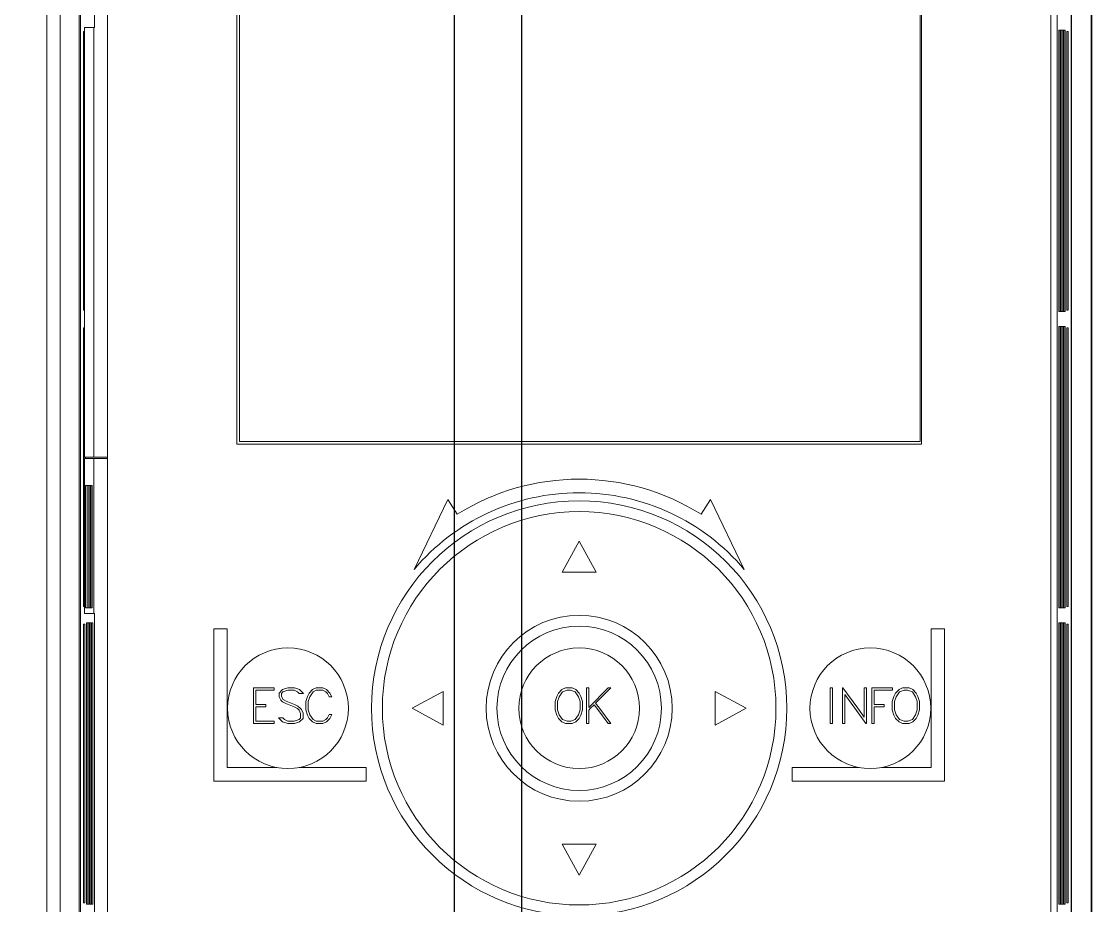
# Model space of a CAD drawing. Header units: millimetres. Extents: x 37984 to 70752, y 14140 to 37584.
# Drawn here: x 39809.8 to 39889.2, y 15420.2 to 15485.9 of the extents above; entities that cross this region are included whole.
import ezdxf

# ---------------------------------------------------------------- set-up
doc = ezdxf.new("R2010")
doc.units = ezdxf.units.MM
doc.set_wipeout_variables(frame=1)
doc.layers.add('! NO PLOT !', color=7, linetype='Continuous', true_color=0xff75dd, plot=False)
doc.layers.add('000-PI-Oprema', color=30, linetype='Continuous', lineweight=5)
doc.layers.add('000-PI-ORMAR', color=2, linetype='Continuous')

# ---------------------------------------------------------------- blocks, each defined once
blk = doc.blocks.new('6SL3220-3YE2X-0XXX')
at = {"layer": '000-PI-Oprema', "ltscale": 0.25}
for p, q in [((140, 128), (140, 423.001046)), ((65, 127.99942), (65, 413.443167)), ((66.5, 274.899994), (66.5, 413.4)), ((66.400002, 274.899994), (66.400002, 410.9)), ((67.547623, 388.799999), (67.547623, 409.05739)), ((68.5, 305.800003), (68.5, 409.055)), ((138.5, 306.254997), (138.5, 409.055)), ((138.952375, 305.800003), (138.952375, 409.05739)), ((64, 177.300003), (64, 408)), ((78.099998, 357.855003), (78.099998, 396.655001)), ((78.299999, 358.055), (78.299999, 396.555)), ((128.8, 358.055), (128.8, 396.555)), ((128.9, 357.855003), (128.9, 396.655001)), ((66.720337, 388.5), (66.799194, 388.5)), ((66.720337, 367.799999), (66.720337, 388.5)), ((66.799194, 388.799999), (67.547623, 388.799999)), ((66.799194, 356.900002), (66.799194, 388.799999)), ((67.5, 356.900002), (67.5, 388.799999)), ((139.084746, 388.599998), (139.183051, 388.599998)), ((139.084746, 367.700001), (139.084746, 388.599998)), ((139.183051, 367.700001), (139.183051, 388.599998)), ((139.20339, 388.599998), (139.301695, 388.599998)), ((139.20339, 367.700001), (139.20339, 388.599998)), ((139.301695, 367.700001), (139.301695, 388.599998)), ((139.322034, 388.599998), (139.420339, 388.599998)), ((139.322034, 367.700001), (139.322034, 388.599998)), ((139.420339, 367.700001), (139.420339, 388.599998)), ((139.440678, 388.599998), (139.538983, 388.599998)), ((139.440678, 367.700001), (139.440678, 388.599998)), ((139.538983, 367.700001), (139.538983, 388.599998)), ((139.681356, 388.5), (139.779661, 388.5)), ((139.681356, 367.799999), (139.681356, 388.5)), ((139.779661, 367.799999), (139.779661, 388.5)), ((66.720337, 367.799999), (66.799194, 367.799999)), ((139.084746, 367.700001), (139.183051, 367.700001)), ((139.20339, 367.700001), (139.301695, 367.700001)), ((139.322034, 367.700001), (139.420339, 367.700001)), ((139.440678, 367.700001), (139.538983, 367.700001)), ((139.681356, 367.799999), (139.779661, 367.799999)), ((66.720337, 366.5), (66.799194, 366.5)), ((66.720337, 345.800003), (66.720337, 366.5)), ((139.084746, 366.599998), (139.183051, 366.599998)), ((139.084746, 345.699997), (139.084746, 366.599998)), ((139.183051, 345.699997), (139.183051, 366.599998)), ((139.20339, 366.599998), (139.301695, 366.599998)), ((139.20339, 345.699997), (139.20339, 366.599998)), ((139.301695, 345.699997), (139.301695, 366.599998)), ((139.322034, 366.599998), (139.420339, 366.599998)), ((139.322034, 345.699997), (139.322034, 366.599998)), ((139.420339, 345.699997), (139.420339, 366.599998)), ((139.440678, 366.599998), (139.538983, 366.599998)), ((139.440678, 345.699997), (139.440678, 366.599998)), ((139.538983, 345.699997), (139.538983, 366.599998)), ((139.681356, 366.5), (139.779661, 366.5)), ((139.681356, 345.800003), (139.681356, 366.5)), ((139.779661, 345.800003), (139.779661, 366.5)), ((78.299999, 358.055), (128.8, 358.055)), ((78.099998, 357.855003), (128.9, 357.855003)), ((66.799194, 356.900002), (68.5, 356.900002)), ((66.799194, 356.800003), (68.5, 356.800003)), ((66.799194, 345.300003), (66.799194, 356.800003)), ((66.818642, 356.800003), (66.818642, 356.900002)), ((66.876274, 356.800003), (66.876274, 356.900002)), ((67.5, 345.300003), (67.5, 356.800003)), ((66.888885, 354.800003), (66.993134, 354.800003)), ((66.888885, 345.699997), (66.888885, 354.800003)), ((66.993134, 345.699997), (66.993134, 354.800003)), ((67.014709, 354.800003), (67.118958, 354.800003)), ((67.014709, 345.699997), (67.014709, 354.800003)), ((67.118958, 345.699997), (67.118958, 354.800003)), ((67.140526, 354.800003), (67.244774, 354.800003)), ((67.140526, 345.699997), (67.140526, 354.800003)), ((67.244774, 345.699997), (67.244774, 354.800003)), ((67.266342, 354.800003), (67.37059, 354.800003)), ((67.266342, 345.699997), (67.266342, 354.800003)), ((67.37059, 345.699997), (67.37059, 354.800003)), ((91.25, 348.555), (93.75, 353.754997)), ((94.450001, 352.654999), (93.75, 353.754997)), ((112.549999, 352.654999), (113.25, 353.754997)), ((115.75, 348.555), (113.25, 353.754997)), ((102.25, 348.355003), (103.5, 350.654999)), ((104.75, 348.355003), (103.5, 350.654999)), ((102.25, 348.355003), (104.75, 348.355003)), ((66.720337, 345.800003), (66.799194, 345.800003)), ((66.888885, 345.699997), (66.993134, 345.699997)), ((67.014709, 345.699997), (67.118958, 345.699997)), ((67.140526, 345.699997), (67.244774, 345.699997)), ((67.266342, 345.699997), (67.37059, 345.699997)), ((139.084746, 345.699997), (139.183051, 345.699997)), ((139.20339, 345.699997), (139.301695, 345.699997)), ((139.322034, 345.699997), (139.420339, 345.699997)), ((139.440678, 345.699997), (139.538983, 345.699997)), ((139.681356, 345.800003), (139.779661, 345.800003)), ((66.799194, 345.300003), (67.547623, 345.300003)), ((66.961014, 344.599998), (67.059319, 344.599998)), ((66.961014, 323.699997), (66.961014, 344.599998)), ((67.059319, 323.699997), (67.059319, 344.599998)), ((67.079659, 344.599998), (67.177963, 344.599998)), ((67.079659, 323.699997), (67.079659, 344.599998)), ((67.177963, 323.699997), (67.177963, 344.599998)), ((67.198303, 344.599998), (67.296608, 344.599998)), ((67.198303, 323.699997), (67.198303, 344.599998)), ((67.296608, 323.699997), (67.296608, 344.599998)), ((67.316948, 344.599998), (67.415253, 344.599998)), ((67.316948, 323.699997), (67.316948, 344.599998)), ((67.415253, 323.699997), (67.415253, 344.599998)), ((67.547623, 305.800003), (67.547623, 345.300003)), ((139.084746, 344.599998), (139.183051, 344.599998)), ((139.084746, 323.699997), (139.084746, 344.599998)), ((139.183051, 323.699997), (139.183051, 344.599998)), ((139.20339, 344.599998), (139.301695, 344.599998)), ((139.20339, 323.699997), (139.20339, 344.599998)), ((139.301695, 323.699997), (139.301695, 344.599998)), ((139.322034, 344.599998), (139.420339, 344.599998)), ((139.322034, 323.699997), (139.322034, 344.599998)), ((139.420339, 323.699997), (139.420339, 344.599998)), ((139.440678, 344.599998), (139.538983, 344.599998)), ((139.440678, 323.699997), (139.440678, 344.599998)), ((139.538983, 323.699997), (139.538983, 344.599998)), ((66.720337, 344.5), (66.818642, 344.5)), ((66.720337, 323.800003), (66.720337, 344.5)), ((66.818642, 323.800003), (66.818642, 344.5)), ((76.400002, 344.154999), (77.400002, 344.154999)), ((76.400002, 332.855003), (76.400002, 344.154999)), ((77.400002, 333.855003), (77.400002, 344.154999)), ((129.6, 344.154999), (130.6, 344.154999)), ((129.6, 333.855003), (129.6, 344.154999)), ((130.6, 332.855003), (130.6, 344.154999)), ((139.681356, 344.5), (139.779661, 344.5)), ((139.681356, 323.800003), (139.681356, 344.5)), ((139.779661, 323.800003), (139.779661, 344.5)), ((79.332298, 339.766403), (80.867874, 339.766403)), ((79.332298, 337.120399), (79.332298, 339.766403)), ((79.508701, 339.589996), (80.867874, 339.589996)), ((79.508701, 338.531601), (79.508701, 339.589996)), ((80.867874, 339.589996), (80.867874, 339.766403)), ((81.234535, 339.378952), (81.496376, 339.638824)), ((81.234535, 339.113564), (81.234535, 339.378952)), ((81.362011, 338.857231), (81.234535, 339.113564)), ((81.413689, 339.359261), (81.523941, 339.469513)), ((81.413689, 339.130096), (81.413689, 339.359261)), ((81.53083, 338.897789), (81.413689, 339.130096)), ((81.496376, 339.638824), (81.877087, 339.766403)), ((81.523941, 339.469513), (81.883976, 339.589996)), ((81.877087, 339.766403), (82.378376, 339.766403)), ((81.883976, 339.589996), (82.366322, 339.589996)), ((82.604046, 339.469513), (82.366322, 339.589996)), ((82.759087, 339.640793), (82.378376, 339.766403)), ((82.733246, 339.341934), (82.604046, 339.469513)), ((82.733246, 339.341934), (83.056072, 339.341934)), ((83.056072, 339.341934), (82.759087, 339.640793)), ((83.2248, 338.754852), (83.350208, 339.131676)), ((83.350208, 339.131676), (83.471828, 339.38604)), ((83.401199, 338.748558), (83.521786, 339.108841)), ((83.471828, 339.38604), (83.726784, 339.639221)), ((83.521786, 339.108841), (83.761234, 339.472664)), ((83.726784, 339.639221), (83.983459, 339.766403)), ((83.761234, 339.472664), (83.998962, 339.589996)), ((83.983459, 339.766403), (84.491642, 339.766403)), ((83.998962, 339.589996), (84.477859, 339.589996)), ((84.713863, 339.469513), (84.477859, 339.589996)), ((84.750038, 339.640793), (84.491642, 339.766403)), ((84.831005, 339.352173), (84.713863, 339.469513)), ((85.003269, 339.388397), (84.750038, 339.640793)), ((84.961926, 339.095451), (84.831005, 339.352173)), ((84.961926, 339.095451), (85.147972, 339.095451)), ((85.147972, 339.095451), (85.003269, 339.388397)), ((91.099998, 338.254997), (93.400002, 339.504997)), ((93.400002, 337.004997), (93.400002, 339.504997)), ((101.717999, 338.75486), (101.845131, 339.131676)), ((101.845131, 339.131676), (101.967442, 339.38604)), ((101.894402, 338.747375), (102.015331, 339.107262)), ((101.967442, 339.38604), (102.221706, 339.639221)), ((102.015331, 339.107262), (102.255123, 339.467545)), ((102.221706, 339.639221), (102.478035, 339.766403)), ((102.255123, 339.467545), (102.612404, 339.588028)), ((102.478035, 339.766403), (102.985184, 339.766403)), ((102.612404, 339.588028), (102.852196, 339.588028)), ((103.209476, 339.467545), (102.852196, 339.588028)), ((103.242897, 339.639221), (102.985184, 339.766403)), ((103.450993, 339.107262), (103.209476, 339.467545)), ((103.495438, 339.38604), (103.242897, 339.639221)), ((103.570202, 338.747375), (103.450993, 339.107262)), ((103.619469, 339.131676), (103.495438, 339.38604)), ((103.746601, 338.75486), (103.619469, 339.131676)), ((104.039101, 339.766403), (104.2155, 339.766403)), ((104.039101, 337.120399), (104.039101, 339.766403)), ((104.2155, 338.322914), (105.659084, 339.766403)), ((104.2155, 338.322914), (104.2155, 339.766403)), ((104.720238, 338.62413), (105.860638, 339.766403)), ((105.659084, 339.766403), (105.860638, 339.766403)), ((115.9, 338.254997), (113.6, 339.504997)), ((113.6, 337.004997), (113.6, 339.504997)), ((122.1255, 339.766403), (122.301901, 339.766403)), ((122.1255, 337.120399), (122.1255, 339.766403)), ((122.301901, 337.120399), (122.301901, 339.766403)), ((123.025499, 339.766403), (123.066845, 339.766403)), ((123.025499, 337.120399), (123.025499, 339.766403)), ((124.163166, 338.254997), (123.066845, 339.766403)), ((123.946384, 338.254997), (123.2019, 339.282478)), ((123.2019, 337.120399), (123.2019, 339.282478)), ((124.63515, 339.766403), (124.81155, 339.766403)), ((124.63515, 337.604317), (124.63515, 339.766403)), ((124.81155, 337.120399), (124.81155, 339.766403)), ((125.2143, 339.766403), (126.749875, 339.766403)), ((125.2143, 337.120399), (125.2143, 339.766403)), ((125.3907, 339.589996), (126.749875, 339.589996)), ((125.3907, 338.531601), (125.3907, 339.589996)), ((126.7236, 338.75486), (126.850732, 339.131676)), ((126.749875, 339.589996), (126.749875, 339.766403)), ((126.850732, 339.131676), (126.973041, 339.38604)), ((126.9, 338.747375), (127.02093, 339.107262)), ((126.973041, 339.38604), (127.227304, 339.639221)), ((127.02093, 339.107262), (127.260724, 339.467545)), ((127.227304, 339.639221), (127.483636, 339.766403)), ((127.260724, 339.467545), (127.618003, 339.588028)), ((127.483636, 339.766403), (127.990786, 339.766403)), ((127.618003, 339.588028), (127.857797, 339.588028)), ((128.215075, 339.467545), (127.857797, 339.588028)), ((128.248495, 339.639221), (127.990786, 339.766403)), ((128.456593, 339.107262), (128.215075, 339.467545)), ((128.501037, 339.38604), (128.248495, 339.639221)), ((128.5758, 338.747375), (128.456593, 339.107262)), ((128.625068, 339.131676), (128.501037, 339.38604)), ((128.7522, 338.75486), (128.625068, 339.131676)), ((79.508701, 338.531601), (80.249443, 338.531601)), ((79.508701, 338.355202), (80.249443, 338.355202)), ((79.508701, 337.296799), (79.508701, 338.355202)), ((80.249443, 338.355202), (80.249443, 338.531601)), ((81.492931, 338.726112), (81.362011, 338.857231)), ((81.746162, 338.602081), (81.492931, 338.726112)), ((81.766834, 338.778877), (81.53083, 338.897789)), ((82.359428, 338.355988), (81.746162, 338.602081)), ((82.385269, 338.530815), (81.766834, 338.778877)), ((82.558598, 338.254997), (82.359428, 338.355988)), ((82.6385, 338.408752), (82.385269, 338.530815)), ((82.604046, 338.231956), (82.558598, 338.254997)), ((82.719463, 338.116585), (82.604046, 338.231956)), ((82.791714, 338.254997), (82.6385, 338.408752)), ((82.892761, 338.153603), (82.791714, 338.254997)), ((83.2248, 338.131943), (83.2248, 338.754852)), ((83.401199, 338.138245), (83.401199, 338.748558)), ((93.400002, 337.004997), (91.099998, 338.254997)), ((101.717999, 338.131943), (101.717999, 338.75486)), ((101.894402, 338.137459), (101.894402, 338.747375)), ((103.570202, 338.137459), (103.570202, 338.747375)), ((103.746601, 338.131943), (103.746601, 338.75486)), ((104.2155, 338.126434), (104.344086, 338.254997)), ((104.344086, 338.254997), (104.606544, 338.517426)), ((104.803612, 338.254997), (104.606544, 338.517426)), ((104.997219, 338.254997), (104.720238, 338.62413)), ((105.65564, 337.120399), (104.803612, 338.254997)), ((105.848579, 337.120399), (104.997219, 338.254997)), ((113.6, 337.004997), (115.9, 338.254997)), ((124.768483, 337.120399), (123.946384, 338.254997)), ((124.63515, 337.604317), (124.163166, 338.254997)), ((125.3907, 338.531601), (126.131442, 338.531601)), ((125.3907, 338.355202), (126.131442, 338.355202)), ((125.3907, 338.254997), (125.3907, 338.355202)), ((125.3907, 337.120399), (125.3907, 338.254997)), ((126.131442, 338.355202), (126.131442, 338.531601)), ((126.7236, 338.131943), (126.7236, 338.75486)), ((126.9, 338.137459), (126.9, 338.747375)), ((128.5758, 338.137459), (128.5758, 338.747375)), ((128.7522, 338.131943), (128.7522, 338.75486)), ((81.496376, 337.24601), (81.196636, 337.544861)), ((81.196636, 337.544861), (81.520496, 337.544861)), ((81.651417, 337.41729), (81.520496, 337.544861)), ((81.887421, 337.296799), (81.651417, 337.41729)), ((82.369766, 337.296799), (82.729801, 337.41729)), ((82.84005, 337.878761), (82.719463, 338.116585)), ((82.729801, 337.41729), (82.84005, 337.527534)), ((82.759087, 337.247978), (83.016449, 337.507851)), ((82.84005, 337.527534), (82.84005, 337.878761)), ((83.016449, 337.89727), (82.892761, 338.153603)), ((83.016449, 337.507851), (83.016449, 337.89727)), ((83.350208, 337.755127), (83.2248, 338.131943)), ((83.471828, 337.500763), (83.350208, 337.755127)), ((83.521786, 337.777962), (83.401199, 338.138245)), ((83.726784, 337.247581), (83.471828, 337.500763)), ((83.761234, 337.414139), (83.521786, 337.777962)), ((83.998962, 337.296799), (83.761234, 337.414139)), ((84.477859, 337.296799), (84.713863, 337.41729)), ((84.713863, 337.41729), (84.831005, 337.534622)), ((84.750038, 337.246002), (85.003269, 337.498398)), ((84.831005, 337.534622), (84.961926, 337.791351)), ((84.961926, 337.791351), (85.147972, 337.791351)), ((85.003269, 337.498398), (85.147972, 337.791351)), ((101.845131, 337.755127), (101.717999, 338.131943)), ((101.967442, 337.500763), (101.845131, 337.755127)), ((102.015331, 337.777573), (101.894402, 338.137459)), ((102.221706, 337.247581), (101.967442, 337.500763)), ((102.255123, 337.41729), (102.015331, 337.777573)), ((102.612404, 337.296799), (102.255123, 337.41729)), ((102.881481, 337.296799), (103.209476, 337.41729)), ((103.209476, 337.41729), (103.450993, 337.777573)), ((103.242897, 337.247581), (103.495438, 337.500763)), ((103.450993, 337.777573), (103.570202, 338.137459)), ((103.495438, 337.500763), (103.619469, 337.755127)), ((103.619469, 337.755127), (103.746601, 338.131943)), ((104.2155, 337.120399), (104.2155, 338.126434)), ((126.850732, 337.755127), (126.7236, 338.131943)), ((126.973041, 337.500763), (126.850732, 337.755127)), ((127.02093, 337.777573), (126.9, 338.137459)), ((127.227304, 337.247581), (126.973041, 337.500763)), ((127.260724, 337.41729), (127.02093, 337.777573)), ((127.618003, 337.296799), (127.260724, 337.41729)), ((127.887082, 337.296799), (128.215075, 337.41729)), ((128.215075, 337.41729), (128.456593, 337.777573)), ((128.248495, 337.247581), (128.501037, 337.500763)), ((128.456593, 337.777573), (128.5758, 338.137459)), ((128.501037, 337.500763), (128.625068, 337.755127)), ((128.625068, 337.755127), (128.7522, 338.131943)), ((79.332298, 337.120399), (80.867874, 337.120399)), ((79.508701, 337.296799), (80.867874, 337.296799)), ((80.867874, 337.120399), (80.867874, 337.296799)), ((81.877087, 337.120399), (81.496376, 337.24601)), ((81.877087, 337.120399), (82.378376, 337.120399)), ((81.887421, 337.296799), (82.369766, 337.296799)), ((82.378376, 337.120399), (82.759087, 337.247978)), ((83.983459, 337.120399), (83.726784, 337.247581)), ((83.983459, 337.120399), (84.491642, 337.120399)), ((83.998962, 337.296799), (84.477859, 337.296799)), ((84.491642, 337.120399), (84.750038, 337.246002)), ((102.478035, 337.120399), (102.221706, 337.247581)), ((102.478035, 337.120399), (102.985184, 337.120399)), ((102.612404, 337.296799), (102.881481, 337.296799)), ((102.985184, 337.120399), (103.242897, 337.247581)), ((104.039101, 337.120399), (104.2155, 337.120399)), ((105.65564, 337.120399), (105.848579, 337.120399)), ((122.1255, 337.120399), (122.301901, 337.120399)), ((123.025499, 337.120399), (123.2019, 337.120399)), ((124.768483, 337.120399), (124.81155, 337.120399)), ((125.2143, 337.120399), (125.3907, 337.120399)), ((127.483636, 337.120399), (127.227304, 337.247581)), ((127.483636, 337.120399), (127.990786, 337.120399)), ((127.618003, 337.296799), (127.887082, 337.296799)), ((127.990786, 337.120399), (128.248495, 337.247581)), ((77.400002, 333.855003), (81.064774, 333.855003)), ((82.735226, 333.855003), (87.700001, 333.855003)), ((87.700001, 332.855003), (87.700001, 333.855003)), ((119.299999, 333.855003), (124.264774, 333.855003)), ((119.299999, 332.855003), (119.299999, 333.855003)), ((125.935225, 333.855003), (129.6, 333.855003)), ((76.400002, 332.855003), (87.700001, 332.855003)), ((119.299999, 332.855003), (130.6, 332.855003)), ((103.5, 325.855003), (102.25, 328.154999)), ((102.25, 328.154999), (104.75, 328.154999)), ((103.5, 325.855003), (104.75, 328.154999)), ((66.720337, 323.800003), (66.818642, 323.800003)), ((66.961014, 323.699997), (67.059319, 323.699997)), ((67.079659, 323.699997), (67.177963, 323.699997)), ((67.198303, 323.699997), (67.296608, 323.699997)), ((67.316948, 323.699997), (67.415253, 323.699997)), ((139.084746, 323.699997), (139.183051, 323.699997)), ((139.20339, 323.699997), (139.301695, 323.699997)), ((139.322034, 323.699997), (139.420339, 323.699997)), ((139.440678, 323.699997), (139.538983, 323.699997)), ((139.681356, 323.800003), (139.779661, 323.800003))]:
    blk.add_line(p, q, dxfattribs=at)
for centre, radius in [((103.5, 338.255), 15.4), ((103.5, 338.255), 14.6), ((103.5, 338.255), 6.9), ((103.5, 338.255), 6.1), ((81.9, 338.255), 4.478571), ((103.5, 338.255), 4.478571), ((125.1, 338.255), 4.478571)]:
    blk.add_circle(centre, radius, dxfattribs=at)
for centre, radius, start, end in [((103.5, 338.264117), 17, 57.835428, 122.164572), ((103.493775, 338.255001), 16, 89.977708, 139.927985), ((103.506225, 338.255001), 16, 40.072015, 90.022292)]:
    blk.add_arc(centre, radius, start, end, dxfattribs=at)
blk = doc.blocks.new('SINAMICS_FSC_1mm')
at = {"layer": '000-PI-Oprema'}
blk.add_blockref('6SL3220-3YE2X-0XXX', (70186.123, 54000), dxfattribs=at)
blk = doc.blocks.new('poveznica montaznih ploca 2100mm')
at = {"layer": '! NO PLOT !'}
for p, q in [((59472.536, 55742.166), (59472.536, 53847.739)), ((59477.536, 55740.766), (59477.536, 53837.739))]:
    blk.add_line(p, q, dxfattribs=at)
blk = doc.blocks.new('800mm bez ploce')
at = {"layer": '000-PI-ORMAR'}
for p, q in [((47920.01, 47274.566), (47920.01, 45290.066)), ((47921.51, 47274.566), (47921.51, 45290.066)), ((47921.522, 45290.066), (47921.522, 47274.566))]:
    blk.add_line(p, q, dxfattribs=at)

msp = doc.modelspace()

# ---------------------------------------------------------------- block references
at = {"layer": '! NO PLOT !'}
msp.add_blockref('poveznica montaznih ploca 2100mm', (-19630.642, -39031.862), dxfattribs=at)
at = {"layer": '000-PI-Oprema', "ltscale": 0.25}
msp.add_blockref('800mm bez ploce', (-8032.339, -30513.162), dxfattribs=at)

# ---------------------------------------------------------------- next in the draw order: block references
at = {"layer": '000-PI-Oprema'}
msp.add_blockref('SINAMICS_FSC_1mm', (-30438.451, -38903.384), dxfattribs=at)

doc.saveas('drawing.dxf')
